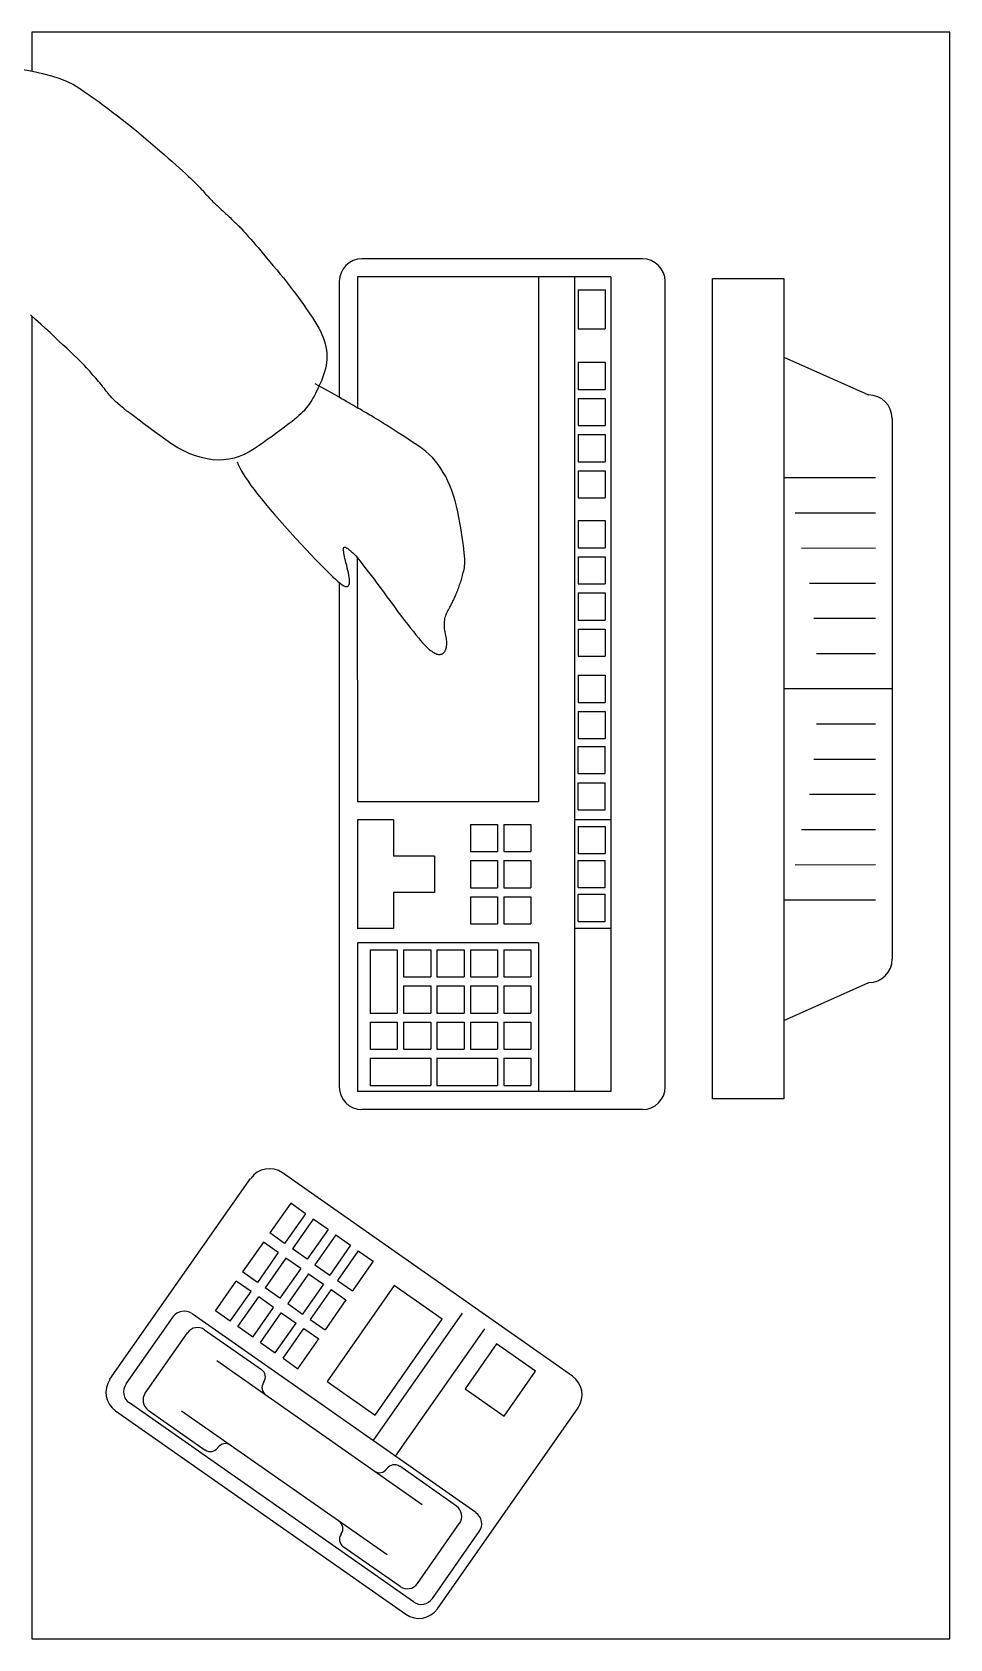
# Model space of a CAD drawing. Header units: millimetres. Extents: x 1147 to 1684, y 1086 to 1492.
# Drawn here: x 1538.07 to 1557.5, y 1289.02 to 1323.04 of the extents above; entities that cross this region are included whole.
import ezdxf

# ---------------------------------------------------------------- set-up
doc = ezdxf.new("R2010")
doc.units = ezdxf.units.MM

# ---------------------------------------------------------------- blocks, each defined once
blk = doc.blocks.new('A$C78877629')
at = {"ltscale": 0.5}
for p, q in [((70.36, 117.79), (71.15, 117.65)), ((71.15, 117.65), (71.86, 117.49)), ((71.86, 117.49), (72.51, 117.32)), ((72.51, 117.32), (73.09, 117.13)), ((73.09, 117.13), (73.61, 116.93)), ((73.61, 116.93), (74.05, 116.72)), ((74.05, 116.72), (74.43, 116.49)), ((74.43, 116.49), (74.77, 116.25)), ((74.77, 116.25), (75.11, 116.01)), ((75.11, 116.01), (75.45, 115.77)), ((75.45, 115.77), (75.8, 115.53)), ((75.8, 115.53), (76.13, 115.28)), ((76.13, 115.28), (76.47, 115.02)), ((76.47, 115.02), (76.81, 114.77)), ((76.81, 114.77), (77.15, 114.51)), ((77.15, 114.51), (77.49, 114.25)), ((77.49, 114.25), (77.82, 113.98)), ((77.82, 113.98), (78.16, 113.72)), ((78.16, 113.72), (78.49, 113.44)), ((78.49, 113.44), (78.82, 113.17)), ((78.82, 113.17), (79.16, 112.89)), ((79.16, 112.89), (79.49, 112.61)), ((79.49, 112.61), (79.82, 112.32)), ((79.82, 112.32), (80.14, 112.04)), ((80.14, 112.04), (80.45, 111.78)), ((80.45, 111.78), (80.74, 111.52)), ((80.74, 111.52), (81.01, 111.28)), ((81.01, 111.28), (81.27, 111.05)), ((81.27, 111.05), (81.52, 110.83)), ((81.52, 110.83), (81.74, 110.62)), ((81.74, 110.62), (81.95, 110.43)), ((81.95, 110.43), (82.15, 110.25)), ((82.15, 110.25), (82.33, 110.08)), ((82.33, 110.08), (82.49, 109.93)), ((82.49, 109.93), (82.64, 109.78)), ((82.64, 109.78), (82.77, 109.65)), ((82.77, 109.65), (82.89, 109.53)), ((82.89, 109.53), (82.99, 109.43)), ((82.99, 109.43), (83.07, 109.34)), ((83.07, 109.34), (83.15, 109.25)), ((83.15, 109.25), (83.22, 109.16)), ((83.22, 109.16), (83.3, 109.07)), ((83.3, 109.07), (83.38, 108.98)), ((83.38, 108.98), (83.47, 108.9)), ((83.47, 108.9), (83.55, 108.81)), ((83.55, 108.81), (83.64, 108.72)), ((83.64, 108.72), (83.72, 108.63)), ((83.72, 108.63), (83.81, 108.54)), ((83.81, 108.54), (83.9, 108.44)), ((83.9, 108.44), (84, 108.35)), ((84, 108.35), (84.09, 108.26)), ((84.09, 108.26), (84.19, 108.17)), ((84.19, 108.17), (84.29, 108.08)), ((84.29, 108.08), (84.38, 107.99)), ((84.38, 107.99), (84.48, 107.89)), ((84.48, 107.89), (84.59, 107.8)), ((84.59, 107.8), (84.68, 107.71)), ((84.68, 107.71), (84.78, 107.62)), ((84.78, 107.62), (84.87, 107.54)), ((84.87, 107.54), (84.96, 107.46)), ((84.96, 107.46), (85.04, 107.38)), ((85.04, 107.38), (85.13, 107.3)), ((85.13, 107.3), (85.21, 107.22)), ((85.21, 107.22), (85.28, 107.15)), ((85.28, 107.15), (85.36, 107.08)), ((85.36, 107.08), (85.43, 107.01)), ((85.43, 107.01), (85.5, 106.95)), ((85.5, 106.95), (85.56, 106.88)), ((85.56, 106.88), (85.63, 106.82)), ((85.63, 106.82), (85.69, 106.76)), ((85.69, 106.76), (85.74, 106.71)), ((85.74, 106.71), (85.8, 106.64)), ((85.8, 106.64), (85.88, 106.57)), ((85.88, 106.57), (85.96, 106.48)), ((85.96, 106.48), (86.06, 106.37)), ((86.06, 106.37), (86.17, 106.25)), ((86.17, 106.25), (86.29, 106.11)), ((86.29, 106.11), (86.42, 105.96)), ((86.42, 105.96), (86.57, 105.79)), ((86.57, 105.79), (86.73, 105.61)), ((86.73, 105.61), (86.9, 105.41)), ((86.9, 105.41), (87.08, 105.2)), ((87.08, 105.2), (87.27, 104.97)), ((87.27, 104.97), (87.47, 104.73)), ((87.47, 104.73), (87.69, 104.48)), ((87.69, 104.48), (87.92, 104.21)), ((114.22, 104.41), (94.42, 104.41)), ((87.92, 104.21), (88.16, 103.92)), ((88.16, 103.92), (88.4, 103.63)), ((88.4, 103.63), (88.64, 103.34)), ((88.64, 103.34), (88.87, 103.06)), ((88.87, 103.06), (89.09, 102.78)), ((89.09, 102.78), (89.31, 102.5)), ((89.31, 102.5), (89.51, 102.23)), ((89.51, 102.23), (89.72, 101.97)), ((92.82, 102.81), (92.82, 94.63)), ((94.1, 103.13), (94.1, 93.9)), ((111.98, 103.13), (94.1, 103.13)), ((106.87, 103.13), (106.87, 66.09)), ((109.43, 103.13), (109.43, 45.65)), ((109.67, 102.23), (109.67, 99.48)), ((109.67, 102.23), (111.59, 102.23)), ((111.59, 102.23), (111.59, 99.48)), ((111.98, 103.13), (111.98, 45.65)), ((115.81, 102.81), (115.81, 45.97)), ((89.72, 101.97), (89.91, 101.71)), ((89.91, 101.71), (90.1, 101.45)), ((90.1, 101.45), (90.28, 101.19)), ((90.28, 101.19), (90.46, 100.94)), ((90.46, 100.94), (90.63, 100.7)), ((71.37, 100.14), (71.01, 100.47)), ((71.74, 99.81), (71.37, 100.14)), ((72.08, 99.49), (71.74, 99.81)), ((90.63, 100.7), (90.79, 100.46)), ((90.79, 100.46), (90.95, 100.22)), ((90.95, 100.22), (91.09, 99.99)), ((91.09, 99.99), (91.24, 99.76)), ((72.42, 99.18), (72.08, 99.49)), ((72.73, 98.89), (72.42, 99.18)), ((73.03, 98.61), (72.73, 98.89)), ((91.24, 99.76), (91.37, 99.53)), ((91.37, 99.53), (91.49, 99.31)), ((91.49, 99.31), (91.59, 99.08)), ((91.59, 99.08), (91.68, 98.86)), ((91.68, 98.86), (91.76, 98.64)), ((109.67, 99.48), (111.59, 99.48)), ((73.31, 98.35), (73.03, 98.61)), ((73.58, 98.1), (73.31, 98.35)), ((73.83, 97.86), (73.58, 98.1)), ((74.06, 97.64), (73.83, 97.86)), ((74.28, 97.43), (74.06, 97.64)), ((91.76, 98.64), (91.82, 98.41)), ((91.82, 98.41), (91.87, 98.19)), ((91.87, 98.19), (91.91, 97.97)), ((91.91, 97.97), (91.93, 97.75)), ((91.93, 97.75), (91.94, 97.53)), ((91.94, 97.53), (91.93, 97.31)), ((74.47, 97.23), (74.28, 97.43)), ((74.66, 97.05), (74.47, 97.23)), ((74.82, 96.88), (74.66, 97.05)), ((74.97, 96.72), (74.82, 96.88)), ((75.11, 96.58), (74.97, 96.72)), ((75.22, 96.45), (75.11, 96.58)), ((75.33, 96.33), (75.22, 96.45)), ((91.78, 96.44), (91.71, 96.23)), ((91.84, 96.66), (91.78, 96.44)), ((91.88, 96.88), (91.84, 96.66)), ((91.92, 97.09), (91.88, 96.88)), ((91.93, 97.31), (91.92, 97.09)), ((109.67, 97.12), (111.59, 97.12)), ((109.67, 97.12), (109.67, 95.2)), ((111.59, 97.12), (111.59, 95.2)), ((124.2, 97.48), (130.18, 94.81)), ((75.43, 96.21), (75.33, 96.33)), ((75.54, 96.09), (75.43, 96.21)), ((75.63, 95.98), (75.54, 96.09)), ((75.73, 95.87), (75.63, 95.98)), ((75.82, 95.76), (75.73, 95.87)), ((75.91, 95.65), (75.82, 95.76)), ((76, 95.55), (75.91, 95.65)), ((76.08, 95.45), (76, 95.55)), ((76.16, 95.35), (76.08, 95.45)), ((76.24, 95.25), (76.16, 95.35)), ((92.47, 94.83), (91.12, 95.6)), ((91.38, 95.42), (91.3, 95.24)), ((91.47, 95.61), (91.38, 95.42)), ((91.55, 95.81), (91.47, 95.61)), ((91.63, 96.02), (91.55, 95.81)), ((91.71, 96.23), (91.63, 96.02)), ((76.32, 95.15), (76.24, 95.25)), ((76.39, 95.06), (76.32, 95.15)), ((76.46, 94.97), (76.39, 95.06)), ((76.53, 94.88), (76.46, 94.97)), ((76.59, 94.8), (76.53, 94.88)), ((76.66, 94.71), (76.59, 94.8)), ((76.76, 94.6), (76.66, 94.71)), ((76.88, 94.48), (76.76, 94.6)), ((77.03, 94.35), (76.88, 94.48)), ((77.19, 94.2), (77.03, 94.35)), ((77.38, 94.04), (77.19, 94.2)), ((90.69, 94.16), (90.6, 94.03)), ((90.78, 94.29), (90.69, 94.16)), ((90.87, 94.43), (90.78, 94.29)), ((90.96, 94.58), (90.87, 94.43)), ((91.04, 94.73), (90.96, 94.58)), ((91.13, 94.9), (91.04, 94.73)), ((91.22, 95.07), (91.13, 94.9)), ((91.3, 95.24), (91.22, 95.07)), ((92.64, 94.74), (92.47, 94.83)), ((92.81, 94.64), (92.64, 94.74)), ((92.98, 94.54), (92.81, 94.64)), ((93.15, 94.45), (92.98, 94.54)), ((93.31, 94.35), (93.15, 94.45)), ((93.48, 94.26), (93.31, 94.35)), ((93.64, 94.16), (93.48, 94.26)), ((93.81, 94.07), (93.64, 94.16)), ((109.67, 95.2), (111.59, 95.2)), ((109.67, 94.56), (111.59, 94.56)), ((109.67, 94.56), (109.67, 92.65)), ((111.59, 94.56), (111.59, 92.65)), ((77.6, 93.86), (77.38, 94.04)), ((77.83, 93.67), (77.6, 93.86)), ((78.09, 93.47), (77.83, 93.67)), ((78.38, 93.25), (78.09, 93.47)), ((78.68, 93.02), (78.38, 93.25)), ((79.01, 92.77), (78.68, 93.02)), ((89.66, 93.08), (89.48, 92.94)), ((89.83, 93.22), (89.66, 93.08)), ((89.97, 93.35), (89.83, 93.22)), ((90.11, 93.48), (89.97, 93.35)), ((90.22, 93.59), (90.11, 93.48)), ((90.33, 93.69), (90.22, 93.59)), ((90.42, 93.8), (90.33, 93.69)), ((90.51, 93.91), (90.42, 93.8)), ((90.6, 94.03), (90.51, 93.91)), ((93.97, 93.97), (93.81, 94.07)), ((94.13, 93.88), (93.97, 93.97)), ((94.29, 93.79), (94.13, 93.88)), ((94.45, 93.69), (94.29, 93.79)), ((94.61, 93.6), (94.45, 93.69)), ((94.77, 93.51), (94.61, 93.6)), ((94.93, 93.41), (94.77, 93.51)), ((95.09, 93.32), (94.93, 93.41)), ((95.25, 93.22), (95.09, 93.32)), ((95.41, 93.12), (95.25, 93.22)), ((95.59, 93.02), (95.41, 93.12)), ((95.77, 92.91), (95.59, 93.02)), ((131.84, 93.15), (131.84, 54.99)), ((79.37, 92.51), (79.01, 92.77)), ((79.74, 92.23), (79.37, 92.51)), ((80.14, 91.94), (79.74, 92.23)), ((80.57, 91.64), (80.14, 91.94)), ((88.07, 91.88), (87.78, 91.68)), ((88.34, 92.08), (88.07, 91.88)), ((88.6, 92.27), (88.34, 92.08)), ((88.85, 92.45), (88.6, 92.27)), ((89.07, 92.62), (88.85, 92.45)), ((89.29, 92.78), (89.07, 92.62)), ((89.48, 92.94), (89.29, 92.78)), ((95.95, 92.79), (95.77, 92.91)), ((96.15, 92.67), (95.95, 92.79)), ((96.34, 92.55), (96.15, 92.67)), ((96.55, 92.42), (96.34, 92.55)), ((96.76, 92.28), (96.55, 92.42)), ((96.98, 92.14), (96.76, 92.28)), ((97.21, 91.99), (96.98, 92.14)), ((97.44, 91.84), (97.21, 91.99)), ((109.67, 92.65), (111.59, 92.65)), ((109.67, 92.01), (111.59, 92.01)), ((109.67, 92.01), (109.67, 90.09)), ((111.59, 92.01), (111.59, 90.09)), ((81, 91.34), (80.57, 91.64)), ((81.43, 91.08), (81, 91.34)), ((81.85, 90.85), (81.43, 91.08)), ((82.26, 90.66), (81.85, 90.85)), ((86.46, 90.8), (86.11, 90.61)), ((86.81, 91.01), (86.46, 90.8)), ((87.15, 91.24), (86.81, 91.01)), ((87.47, 91.46), (87.15, 91.24)), ((87.78, 91.68), (87.47, 91.46)), ((97.68, 91.69), (97.44, 91.84)), ((97.92, 91.53), (97.68, 91.69)), ((98.17, 91.36), (97.92, 91.53)), ((98.43, 91.19), (98.17, 91.36)), ((98.69, 91.01), (98.43, 91.19)), ((98.93, 90.81), (98.69, 91.01)), ((99.17, 90.61), (98.93, 90.81)), ((82.67, 90.5), (82.26, 90.66)), ((83.08, 90.38), (82.67, 90.5)), ((83.48, 90.29), (83.08, 90.38)), ((83.87, 90.23), (83.48, 90.29)), ((84.26, 90.21), (83.87, 90.23)), ((84.64, 90.22), (84.26, 90.21)), ((85.01, 90.27), (84.64, 90.22)), ((85.39, 90.35), (85.01, 90.27)), ((85.75, 90.47), (85.39, 90.35)), ((85.6, 90.09), (85.68, 89.9)), ((85.68, 89.9), (85.77, 89.7)), ((86.11, 90.61), (85.75, 90.47)), ((85.77, 89.7), (85.89, 89.48)), ((99.39, 90.38), (99.17, 90.61)), ((99.6, 90.14), (99.39, 90.38)), ((99.8, 89.89), (99.6, 90.14)), ((99.99, 89.62), (99.8, 89.89)), ((100.16, 89.34), (99.99, 89.62)), ((109.67, 90.09), (111.59, 90.09)), ((85.89, 89.48), (86.03, 89.24)), ((86.03, 89.24), (86.19, 88.98)), ((86.19, 88.98), (86.38, 88.71)), ((86.38, 88.71), (86.58, 88.42)), ((100.33, 89.04), (100.16, 89.34)), ((100.48, 88.73), (100.33, 89.04)), ((100.63, 88.41), (100.48, 88.73)), ((109.67, 89.45), (111.59, 89.45)), ((109.67, 89.45), (109.67, 87.54)), ((111.59, 89.45), (111.59, 87.54)), ((124.27, 88.97), (130.67, 88.97)), ((86.58, 88.42), (86.8, 88.12)), ((86.8, 88.12), (87.05, 87.8)), ((87.05, 87.8), (87.32, 87.47)), ((87.32, 87.47), (87.6, 87.11)), ((100.76, 88.07), (100.63, 88.41)), ((100.88, 87.71), (100.76, 88.07)), ((100.99, 87.34), (100.88, 87.71)), ((101.09, 86.96), (100.99, 87.34)), ((109.67, 87.54), (111.59, 87.54)), ((87.6, 87.11), (87.91, 86.74)), ((87.91, 86.74), (88.24, 86.36)), ((88.24, 86.36), (88.59, 85.96)), ((101.18, 86.56), (101.09, 86.96)), ((101.25, 86.16), (101.18, 86.56)), ((124.99, 86.49), (130.67, 86.49)), ((88.59, 85.96), (88.97, 85.54)), ((88.97, 85.54), (89.36, 85.11)), ((89.36, 85.11), (89.75, 84.68)), ((101.33, 85.79), (101.25, 86.16)), ((101.39, 85.43), (101.33, 85.79)), ((101.45, 85.09), (101.39, 85.43)), ((101.5, 84.77), (101.45, 85.09)), ((109.67, 85.94), (111.59, 85.94)), ((109.67, 85.94), (109.67, 84.02)), ((111.59, 85.94), (111.59, 84.02)), ((89.75, 84.68), (90.12, 84.28)), ((90.12, 84.28), (90.48, 83.9)), ((93.12, 84), (93.13, 84.04)), ((93.12, 83.95), (93.12, 84)), ((93.12, 83.89), (93.12, 83.95)), ((93.13, 84.04), (93.15, 84.06)), ((93.15, 84.06), (93.17, 84.07)), ((93.17, 84.07), (93.19, 84.07)), ((93.19, 84.07), (93.22, 84.07)), ((93.22, 84.07), (93.25, 84.06)), ((93.25, 84.06), (93.28, 84.04)), ((93.28, 84.04), (93.31, 84.02)), ((93.31, 84.02), (93.34, 84)), ((93.34, 84), (93.38, 83.98)), ((93.38, 83.98), (93.42, 83.96)), ((93.42, 83.96), (93.46, 83.93)), ((93.46, 83.93), (93.5, 83.89)), ((101.54, 84.47), (101.5, 84.77)), ((101.58, 84.18), (101.54, 84.47)), ((101.61, 83.92), (101.58, 84.18)), ((101.64, 83.67), (101.61, 83.92)), ((109.67, 84.02), (111.59, 84.02)), ((125.45, 84), (130.67, 84.01)), ((90.48, 83.9), (90.81, 83.55)), ((90.81, 83.55), (91.12, 83.22)), ((91.12, 83.22), (91.41, 82.92)), ((91.41, 82.92), (91.68, 82.64)), ((93.12, 83.82), (93.12, 83.89)), ((93.13, 83.73), (93.12, 83.82)), ((93.15, 83.63), (93.13, 83.73)), ((93.17, 83.52), (93.15, 83.63)), ((93.19, 83.4), (93.17, 83.52)), ((93.22, 83.26), (93.19, 83.4)), ((93.25, 83.11), (93.22, 83.26)), ((93.29, 82.95), (93.25, 83.11)), ((93.34, 82.78), (93.29, 82.95)), ((93.5, 83.89), (93.54, 83.86)), ((93.54, 83.86), (93.59, 83.82)), ((93.59, 83.82), (93.64, 83.78)), ((93.64, 83.78), (93.68, 83.74)), ((93.68, 83.74), (93.74, 83.69)), ((93.74, 83.69), (93.79, 83.64)), ((93.79, 83.64), (93.84, 83.59)), ((93.84, 83.59), (93.91, 83.52)), ((93.91, 83.52), (93.98, 83.44)), ((93.98, 83.44), (94.07, 83.33)), ((94.07, 83.33), (94.1, 66.09)), ((94.07, 83.33), (94.17, 83.21)), ((94.17, 83.21), (94.29, 83.07)), ((94.29, 83.07), (94.42, 82.9)), ((94.42, 82.9), (94.56, 82.72)), ((101.66, 83.45), (101.64, 83.67)), ((101.67, 83.24), (101.66, 83.45)), ((101.66, 82.73), (101.67, 82.88)), ((101.67, 83.05), (101.67, 83.24)), ((101.67, 82.88), (101.67, 83.05)), ((109.67, 83.39), (111.59, 83.39)), ((109.67, 83.39), (109.67, 81.47)), ((111.59, 83.39), (111.59, 81.47)), ((91.68, 82.64), (91.93, 82.39)), ((91.93, 82.39), (92.16, 82.17)), ((92.16, 82.17), (92.37, 81.97)), ((92.37, 81.97), (92.56, 81.8)), ((92.56, 81.8), (92.72, 81.65)), ((92.72, 81.65), (92.87, 81.53)), ((93.38, 82.59), (93.34, 82.78)), ((93.43, 82.41), (93.38, 82.59)), ((93.47, 82.24), (93.43, 82.41)), ((93.5, 82.08), (93.47, 82.24)), ((93.52, 81.94), (93.5, 82.08)), ((93.54, 81.81), (93.52, 81.94)), ((93.55, 81.7), (93.54, 81.81)), ((93.54, 81.6), (93.55, 81.7)), ((94.56, 82.72), (94.72, 82.52)), ((94.72, 82.52), (94.89, 82.3)), ((94.89, 82.3), (95.07, 82.06)), ((95.07, 82.06), (95.27, 81.8)), ((95.27, 81.8), (95.47, 81.52)), ((101.38, 81.59), (101.41, 81.68)), ((101.41, 81.68), (101.44, 81.78)), ((101.44, 81.78), (101.46, 81.87)), ((101.46, 81.87), (101.49, 81.97)), ((101.49, 81.97), (101.52, 82.07)), ((101.52, 82.07), (101.55, 82.17)), ((101.55, 82.17), (101.57, 82.28)), ((101.57, 82.28), (101.6, 82.38)), ((101.6, 82.38), (101.63, 82.48)), ((101.63, 82.48), (101.65, 82.6)), ((101.65, 82.6), (101.66, 82.73)), ((92.82, 81.57), (92.82, 45.97)), ((92.87, 81.53), (93, 81.43)), ((93, 81.43), (93.1, 81.36)), ((93.1, 81.36), (93.19, 81.32)), ((93.19, 81.32), (93.26, 81.29)), ((93.26, 81.29), (93.32, 81.28)), ((93.32, 81.28), (93.38, 81.29)), ((93.38, 81.29), (93.42, 81.3)), ((93.42, 81.3), (93.46, 81.33)), ((93.46, 81.33), (93.5, 81.38)), ((93.5, 81.38), (93.52, 81.44)), ((93.52, 81.44), (93.54, 81.51)), ((93.54, 81.51), (93.54, 81.6)), ((95.47, 81.52), (95.7, 81.22)), ((95.7, 81.22), (95.93, 80.9)), ((95.93, 80.9), (96.18, 80.56)), ((96.18, 80.56), (96.45, 80.2)), ((100.96, 80.51), (101, 80.59)), ((101, 80.59), (101.04, 80.68)), ((101.04, 80.68), (101.07, 80.77)), ((101.07, 80.77), (101.11, 80.86)), ((101.11, 80.86), (101.15, 80.94)), ((101.15, 80.94), (101.18, 81.03)), ((101.18, 81.03), (101.21, 81.12)), ((101.21, 81.12), (101.25, 81.21)), ((101.25, 81.21), (101.28, 81.3)), ((101.28, 81.3), (101.31, 81.4)), ((101.31, 81.4), (101.34, 81.49)), ((101.34, 81.49), (101.38, 81.59)), ((109.67, 81.47), (111.59, 81.47)), ((109.67, 80.83), (111.59, 80.83)), ((109.67, 80.83), (109.67, 78.92)), ((111.59, 80.83), (111.59, 78.92)), ((126.01, 81.52), (130.67, 81.52)), ((96.45, 80.2), (96.71, 79.84)), ((96.71, 79.84), (96.96, 79.5)), ((96.96, 79.5), (97.2, 79.18)), ((100.36, 79.3), (100.39, 79.39)), ((100.39, 79.39), (100.44, 79.47)), ((100.44, 79.47), (100.48, 79.56)), ((100.48, 79.56), (100.53, 79.65)), ((100.53, 79.65), (100.58, 79.73)), ((100.58, 79.73), (100.62, 79.82)), ((100.62, 79.82), (100.67, 79.9)), ((100.67, 79.9), (100.71, 79.99)), ((100.71, 79.99), (100.75, 80.07)), ((100.75, 80.07), (100.8, 80.16)), ((100.8, 80.16), (100.84, 80.25)), ((100.84, 80.25), (100.88, 80.33)), ((100.88, 80.33), (100.92, 80.42)), ((100.92, 80.42), (100.96, 80.51)), ((97.2, 79.18), (97.43, 78.88)), ((97.43, 78.88), (97.65, 78.6)), ((97.65, 78.6), (97.85, 78.34)), ((97.85, 78.34), (98.05, 78.1)), ((100.24, 78.72), (100.25, 78.82)), ((100.24, 78.61), (100.24, 78.72)), ((100.24, 78.51), (100.24, 78.61)), ((100.24, 78.4), (100.24, 78.51)), ((100.25, 78.29), (100.24, 78.4)), ((100.25, 78.82), (100.26, 78.92)), ((100.27, 78.18), (100.25, 78.29)), ((100.26, 78.92), (100.28, 79.02)), ((100.28, 79.02), (100.3, 79.11)), ((100.3, 79.11), (100.33, 79.21)), ((100.33, 79.21), (100.36, 79.3)), ((109.67, 78.92), (111.59, 78.92)), ((109.67, 78.28), (111.59, 78.28)), ((109.67, 78.28), (109.67, 76.36)), ((111.59, 78.28), (111.59, 76.36)), ((126.32, 79.04), (130.67, 79.04)), ((98.05, 78.1), (98.23, 77.87)), ((98.23, 77.87), (98.4, 77.67)), ((98.4, 77.67), (98.56, 77.48)), ((98.56, 77.48), (98.7, 77.31)), ((98.7, 77.31), (98.84, 77.17)), ((98.84, 77.17), (98.96, 77.04)), ((100.29, 78.06), (100.27, 78.18)), ((100.31, 77.95), (100.29, 78.06)), ((100.34, 77.83), (100.31, 77.95)), ((100.36, 77.72), (100.34, 77.83)), ((100.38, 77.62), (100.36, 77.72)), ((100.39, 77.52), (100.38, 77.62)), ((100.4, 77.42), (100.39, 77.52)), ((100.39, 77.08), (100.4, 77.16)), ((100.4, 77.33), (100.4, 77.42)), ((100.4, 77.24), (100.4, 77.33)), ((100.4, 77.16), (100.4, 77.24)), ((98.96, 77.04), (99.07, 76.93)), ((99.07, 76.93), (99.17, 76.84)), ((99.17, 76.84), (99.26, 76.77)), ((99.26, 76.77), (99.34, 76.71)), ((99.34, 76.71), (99.42, 76.66)), ((99.42, 76.66), (99.49, 76.62)), ((99.49, 76.62), (99.56, 76.58)), ((99.56, 76.58), (99.63, 76.55)), ((99.63, 76.55), (99.7, 76.52)), ((99.7, 76.52), (99.76, 76.5)), ((99.76, 76.5), (99.83, 76.49)), ((99.83, 76.49), (99.88, 76.49)), ((99.88, 76.49), (99.94, 76.49)), ((99.94, 76.49), (99.99, 76.5)), ((99.99, 76.5), (100.04, 76.52)), ((100.04, 76.52), (100.09, 76.54)), ((100.09, 76.54), (100.14, 76.57)), ((100.14, 76.57), (100.18, 76.6)), ((100.18, 76.6), (100.22, 76.65)), ((100.22, 76.65), (100.26, 76.69)), ((100.26, 76.69), (100.29, 76.75)), ((100.29, 76.75), (100.32, 76.8)), ((100.32, 76.8), (100.34, 76.87)), ((100.34, 76.87), (100.36, 76.93)), ((100.36, 76.93), (100.38, 77)), ((100.38, 77), (100.39, 77.08)), ((109.67, 76.36), (111.59, 76.36)), ((126.51, 76.55), (130.67, 76.56)), ((109.67, 75.02), (111.59, 75.02)), ((109.67, 75.02), (109.67, 73.11)), ((111.59, 75.02), (111.59, 73.11)), ((131.84, 74.07), (124.21, 74.07)), ((109.67, 73.11), (111.59, 73.11)), ((109.67, 72.47), (111.59, 72.47)), ((109.67, 72.47), (109.67, 70.55)), ((111.59, 72.47), (111.59, 70.55)), ((126.51, 71.59), (130.67, 71.59)), ((109.67, 70.55), (111.59, 70.55)), ((109.67, 68.08), (109.67, 70)), ((109.67, 70), (111.59, 70)), ((111.59, 68.08), (111.59, 70)), ((109.67, 68.08), (111.59, 68.08)), ((126.32, 69.1), (130.68, 69.11)), ((109.67, 65.53), (109.67, 67.44)), ((109.67, 67.44), (111.59, 67.44)), ((111.59, 65.53), (111.59, 67.44)), ((106.87, 66.09), (94.1, 66.09)), ((126.01, 66.62), (130.68, 66.62)), ((96.65, 64.81), (94.1, 64.81)), ((94.1, 64.81), (94.1, 57.15)), ((96.65, 64.81), (96.65, 62.25)), ((111.98, 64.81), (109.43, 64.81)), ((109.67, 65.53), (111.59, 65.53)), ((102.07, 64.49), (102.07, 62.58)), ((102.07, 64.49), (103.99, 64.49)), ((103.99, 64.49), (103.99, 62.58)), ((104.43, 64.49), (106.35, 64.49)), ((104.43, 64.49), (104.43, 62.58)), ((106.35, 64.49), (106.35, 62.58)), ((109.67, 64.34), (109.67, 62.43)), ((109.67, 64.34), (111.59, 64.34)), ((111.59, 64.34), (111.59, 62.43)), ((125.45, 64.14), (130.68, 64.14)), ((102.07, 62.58), (103.99, 62.58)), ((104.43, 62.58), (106.35, 62.58)), ((109.67, 62.43), (111.59, 62.43)), ((99.53, 62.25), (96.65, 62.25)), ((99.53, 62.25), (99.53, 59.7)), ((102.07, 61.94), (102.07, 60.02)), ((102.07, 61.94), (103.99, 61.94)), ((103.99, 61.94), (103.99, 60.02)), ((104.43, 61.94), (104.43, 60.02)), ((104.43, 61.94), (106.35, 61.94)), ((106.35, 61.94), (106.35, 60.02)), ((109.67, 61.95), (111.59, 61.95)), ((109.67, 60.04), (109.67, 61.95)), ((111.59, 60.04), (111.59, 61.95)), ((124.99, 61.65), (130.68, 61.66)), ((99.53, 59.7), (96.65, 59.7)), ((96.65, 59.7), (96.65, 57.15)), ((102.07, 60.02), (103.99, 60.02)), ((102.07, 59.38), (103.99, 59.38)), ((102.07, 59.38), (102.07, 57.47)), ((103.99, 59.38), (103.99, 57.47)), ((104.43, 60.02), (106.35, 60.02)), ((104.43, 59.38), (106.35, 59.38)), ((104.43, 59.38), (104.43, 57.47)), ((106.35, 59.38), (106.35, 57.47)), ((109.67, 60.04), (111.59, 60.04)), ((109.67, 59.56), (111.59, 59.56)), ((109.67, 57.64), (109.67, 59.56)), ((111.59, 57.64), (111.59, 59.56)), ((124.27, 59.17), (130.68, 59.17)), ((96.65, 57.15), (94.1, 57.15)), ((102.07, 57.47), (103.99, 57.47)), ((104.43, 57.47), (106.35, 57.47)), ((111.98, 57.15), (109.43, 57.15)), ((109.67, 57.64), (111.59, 57.64)), ((106.87, 56.13), (94.1, 56.13)), ((94.1, 56.13), (94.1, 45.65)), ((94.99, 55.65), (94.99, 51.18)), ((94.99, 55.65), (96.91, 55.65)), ((96.91, 55.65), (96.91, 51.18)), ((97.35, 55.65), (97.35, 53.74)), ((97.35, 55.65), (99.27, 55.65)), ((99.27, 55.65), (99.27, 53.74)), ((99.71, 55.65), (99.71, 53.74)), ((99.71, 55.65), (101.63, 55.65)), ((101.63, 55.65), (101.63, 53.74)), ((102.07, 55.65), (103.99, 55.65)), ((102.07, 55.65), (102.07, 53.74)), ((103.99, 55.65), (103.99, 53.74)), ((104.43, 55.65), (104.43, 53.74)), ((104.43, 55.65), (106.35, 55.65)), ((106.35, 55.65), (106.35, 53.74)), ((106.87, 56.13), (106.87, 45.65)), ((97.35, 53.74), (99.27, 53.74)), ((99.71, 53.74), (101.63, 53.74)), ((102.07, 53.74), (103.99, 53.74)), ((104.43, 53.74), (106.35, 53.74)), ((124.21, 50.66), (130.19, 53.34)), ((97.35, 53.1), (99.27, 53.1)), ((97.35, 53.1), (97.35, 51.18)), ((99.27, 53.1), (99.27, 51.18)), ((99.71, 53.1), (101.63, 53.1)), ((99.71, 53.1), (99.71, 51.18)), ((101.63, 53.1), (101.63, 51.18)), ((102.07, 53.1), (102.07, 51.18)), ((102.07, 53.1), (103.99, 53.1)), ((103.99, 53.1), (103.99, 51.18)), ((104.43, 53.1), (106.35, 53.1)), ((104.43, 53.1), (104.43, 51.18)), ((106.35, 53.1), (106.35, 51.18)), ((94.99, 51.18), (96.91, 51.18)), ((97.35, 51.18), (99.27, 51.18)), ((99.71, 51.18), (101.63, 51.18)), ((102.07, 51.18), (103.99, 51.18)), ((104.43, 51.18), (106.35, 51.18)), ((94.99, 50.54), (96.91, 50.54)), ((94.99, 50.54), (94.99, 48.63)), ((96.91, 50.54), (96.91, 48.63)), ((97.35, 50.54), (99.27, 50.54)), ((97.35, 50.54), (97.35, 48.63)), ((99.27, 50.54), (99.27, 48.63)), ((99.71, 50.54), (101.63, 50.54)), ((99.71, 50.54), (99.71, 48.63)), ((101.63, 50.54), (101.63, 48.63)), ((102.07, 50.54), (102.07, 48.63)), ((102.07, 50.54), (103.99, 50.54)), ((103.99, 50.54), (103.99, 48.63)), ((104.43, 50.54), (106.35, 50.54)), ((104.43, 50.54), (104.43, 48.63)), ((106.35, 50.54), (106.35, 48.63)), ((94.99, 48.63), (96.91, 48.63)), ((94.99, 47.99), (99.27, 47.99)), ((94.99, 47.99), (94.99, 46.07)), ((97.35, 48.63), (99.27, 48.63)), ((99.27, 47.99), (99.27, 46.07)), ((99.71, 48.63), (101.63, 48.63)), ((99.71, 47.99), (103.99, 47.99)), ((99.71, 47.99), (99.71, 46.07)), ((102.07, 48.63), (103.99, 48.63)), ((103.99, 47.99), (103.99, 46.07)), ((104.43, 48.63), (106.35, 48.63)), ((104.43, 47.99), (106.35, 47.99)), ((104.43, 47.99), (104.43, 46.07)), ((106.35, 47.99), (106.35, 46.07)), ((111.98, 45.65), (94.1, 45.65)), ((94.99, 46.07), (99.27, 46.07)), ((99.71, 46.07), (103.99, 46.07)), ((104.43, 46.07), (106.35, 46.07)), ((114.22, 44.37), (94.42, 44.37)), ((109.28, 25.55), (88.8, 39.9)), ((76.63, 25.33), (86.56, 39.51)), ((89.39, 37.76), (87.91, 35.66)), ((90.44, 37.02), (89.39, 37.76)), ((90.44, 37.02), (88.96, 34.92)), ((90.98, 36.64), (89.51, 34.54)), ((92.03, 35.91), (90.98, 36.64)), ((88.96, 34.92), (87.91, 35.66)), ((92.03, 35.91), (90.56, 33.8)), ((92.57, 35.53), (91.1, 33.42)), ((92.57, 35.53), (93.62, 34.79)), ((87.46, 35.01), (85.99, 32.91)), ((88.51, 34.27), (87.04, 32.17)), ((88.51, 34.27), (87.46, 35.01)), ((90.56, 33.8), (89.51, 34.54)), ((93.62, 34.79), (92.15, 32.69)), ((94.16, 34.41), (92.69, 32.31)), ((94.16, 34.41), (95.21, 33.67)), ((87.04, 32.17), (85.99, 32.91)), ((89.05, 33.89), (87.58, 31.79)), ((90.1, 33.16), (88.63, 31.06)), ((90.1, 33.16), (89.05, 33.89)), ((91.1, 33.42), (92.15, 32.69)), ((95.21, 33.67), (93.74, 31.57)), ((84.07, 30.16), (85.54, 32.26)), ((86.59, 31.53), (85.54, 32.26)), ((88.63, 31.06), (87.58, 31.79)), ((90.65, 32.78), (89.18, 30.68)), ((91.7, 32.04), (90.23, 29.94)), ((90.65, 32.78), (91.7, 32.04)), ((96.7, 31.95), (91.95, 25.17)), ((92.69, 32.31), (93.74, 31.57)), ((100.08, 29.57), (96.7, 31.95)), ((85.12, 29.43), (86.59, 31.53)), ((85.66, 29.05), (87.13, 31.15)), ((88.18, 30.41), (87.13, 31.15)), ((89.18, 30.68), (90.23, 29.94)), ((92.24, 31.66), (90.77, 29.56)), ((93.29, 30.93), (91.82, 28.83)), ((92.24, 31.66), (93.29, 30.93)), ((77.77, 25), (81.08, 29.73)), ((102.46, 15.92), (82.42, 29.96)), ((85.12, 29.43), (84.07, 30.16)), ((86.71, 28.31), (88.18, 30.41)), ((87.25, 27.93), (88.72, 30.03)), ((88.72, 30.03), (89.77, 29.3)), ((90.77, 29.56), (91.82, 28.83)), ((95.21, 21), (101.51, 29.99)), ((95.34, 22.79), (100.08, 29.57)), ((79.12, 24.36), (82.1, 28.62)), ((83.31, 28.83), (87.33, 26.02)), ((86.71, 28.31), (85.66, 29.05)), ((88.3, 27.2), (89.77, 29.3)), ((88.85, 26.82), (90.32, 28.92)), ((90.32, 28.92), (91.37, 28.18)), ((96.79, 19.9), (103.09, 28.89)), ((87.25, 27.93), (88.3, 27.2)), ((89.9, 26.08), (91.37, 28.18)), ((103.92, 27.84), (101.7, 24.66)), ((106.68, 25.91), (103.92, 27.84)), ((98.67, 16.48), (84.17, 26.64)), ((88.85, 26.82), (89.9, 26.08)), ((87.48, 25.12), (87.47, 25.11)), ((91.95, 25.17), (95.34, 22.79)), ((104.46, 22.73), (106.68, 25.91)), ((101.7, 24.66), (104.46, 22.73)), ((97.51, 8.74), (77.02, 23.09)), ((98.05, 9.62), (78, 23.66)), ((79.33, 23.16), (83.35, 20.34)), ((96.19, 12.94), (81.69, 23.09)), ((99.74, 9.14), (109.67, 23.32)), ((84.25, 20.5), (84.25, 20.52)), ((96.18, 19.03), (96.17, 19.02)), ((101.09, 16.37), (97.08, 19.19)), ((98.33, 10.91), (101.31, 15.17)), ((92.94, 14.41), (92.95, 14.42)), ((99.39, 9.86), (102.7, 14.58)), ((97.12, 10.7), (93.1, 13.51))]:
    blk.add_line(p, q, dxfattribs=at)
blk.add_lwpolyline([(71.12, 100.36), (71.12, 7.01), (135.92, 7.01), (135.92, 120.41), (71.12, 120.41), (71.12, 117.65)], dxfattribs=at)
blk.add_lwpolyline([(119.17, 103.02), (124.21, 103.02), (124.21, 45.12), (119.17, 45.12)], close=True, dxfattribs=at)
for centre, radius, start, end in [((94.42, 102.81), 1.6, 90, 180), ((114.22, 102.81), 1.6, 0, 90), ((130.18, 93.15), 1.66, 0.0071, 90.0071), ((130.19, 54.99), 1.66, 270.0071, 0.0071), ((94.42, 45.97), 1.6, 180, 270), ((114.22, 45.97), 1.6, 270, 0), ((87.88, 38.59), 1.6, 54.9898, 144.9898), ((81.86, 29.18), 0.962, 54.9898, 144.9898), ((82.81, 28.12), 0.866, 54.9898, 144.9898), ((77.94, 24.41), 1.6, 144.9898, 234.9898), ((78.55, 24.45), 0.962, 144.9898, 234.9898), ((86.96, 25.49), 0.641, 324.9898, 54.9898), ((88, 24.74), 0.641, 144.9898, 234.9898), ((108.36, 24.24), 1.6, 324.9898, 54.9898), ((79.83, 23.87), 0.866, 144.9898, 234.9898), ((83.72, 20.87), 0.641, 234.9898, 324.9898), ((84.78, 20.15), 0.641, 54.9898, 144.9898), ((96.71, 18.66), 0.641, 54.9898, 144.9898), ((95.65, 19.38), 0.641, 234.9898, 324.9898), ((100.6, 15.66), 0.866, 324.9898, 54.9898), ((101.91, 15.13), 0.962, 324.9898, 54.9898), ((92.43, 14.79), 0.641, 324.9898, 54.9898), ((93.47, 14.04), 0.641, 144.9898, 234.9898), ((97.62, 11.41), 0.866, 234.9898, 324.9898), ((98.43, 10.06), 1.6, 234.9898, 324.9898), ((98.6, 10.41), 0.962, 234.9898, 324.9898)]:
    blk.add_arc(centre, radius, start, end, dxfattribs=at)

msp = doc.modelspace()

# ---------------------------------------------------------------- block references
at = {"xscale": 0.3, "yscale": 0.3, "zscale": 0.3}
msp.add_blockref('A$C78877629', (1516.728, 1286.913), dxfattribs=at)

doc.saveas('drawing.dxf')
